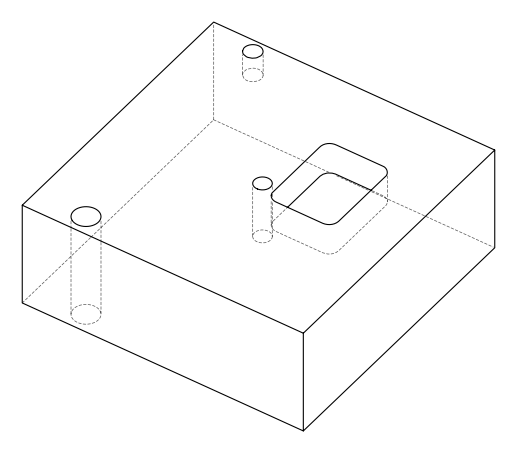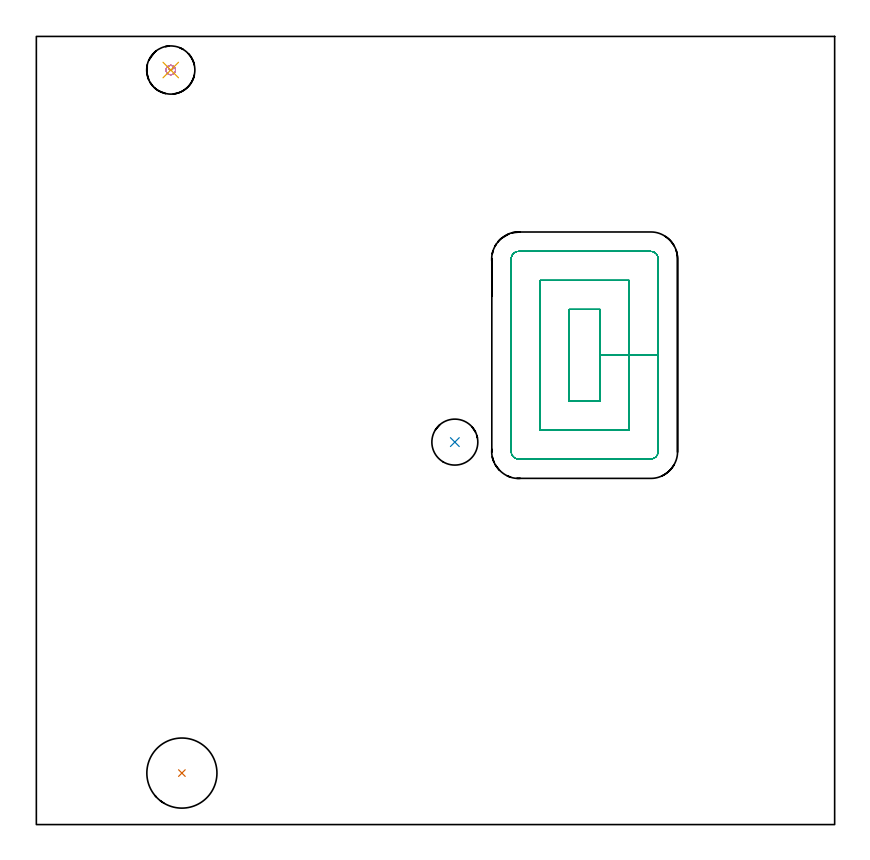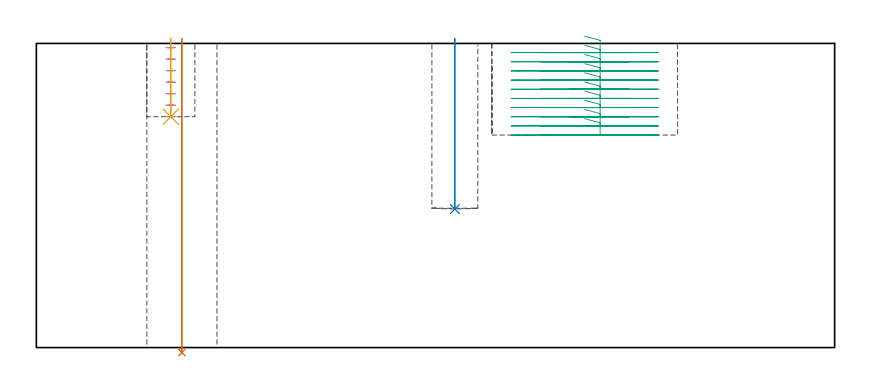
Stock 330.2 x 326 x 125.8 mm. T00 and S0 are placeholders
(PLAN: 5 operations, 3 tool changes, 14.8 min)
(1 INDEXABLE_INSERT_DRILL_THROUGH_HOLE_FROM_SOLID | STEP1HOLE | NXT0302_029 | 0.52 min | 83049 mm3)
(2 INDEXABLE_INSERT_DRILL_BLIND_HOLE_FROM_SOLID | STEP1POCKET | NXT0302_009 | 0.28 min | 19330 mm3)
(3 MILL_RECTANGULAR_POCKET | POCKET_RECTANGULAR_STRAIGHT | NXT0201_012 | Follow Part, ap 4, ae 75% | 13.33 min | 292635 mm3)
(4 MILL_BLIND_HOLE_FROM_SOLID_MATERIAL | STEP1POCKET_1 | NXT0201_012 | Spiral | 0.52 min | 9420 mm3)
(5 BORE_BLIND_HOLE | STEP1POCKET_1 | UGT0332_076 | 0.13 min | 0 mm3)
(TOOL NXT0302_029 | Index. Insert Drill 29mm [880-D2900L32-05] | D29 PA176 FL145 Z2)
(TOOL NXT0302_009 | Index. Insert Drill 19mm [880-D1900L25-05] | D19 PA176 FL95 Z2)
(TOOL NXT0201_012 | ENDMILL 16mm [2P460-1600-NA 1630] | D16 FL38 Z6)
(TOOL UGT0332_076 | 19.75 mm Rough Boring Bar | D19.75)
(OP 1 INDEXABLE_INSERT_DRILL_THROUGH_HOLE_FROM_SOLID)
G17 G21 G94 G90
T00 M6
G54
G17 G0 G90 X60.2 Y21.3 S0 M3
G43 Z135.8 H1
G94 G81 G98 Z-2.006 F250. R127.8
G80
M5
M2
(OP 2 INDEXABLE_INSERT_DRILL_BLIND_HOLE_FROM_SOLID)
G17 G21 G94 G90
T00 M6
G54
G17 G0 G90 X173.1 Y158.2 S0 M3
G43 Z135.8 H1
G94 G81 G98 Z57.3 F250. R127.8
G80
M5
M2
(OP 3 MILL_RECTANGULAR_POCKET)
G17 G21 G94 G90
T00 M6
G54
G17 G0 G90 X226.809 Y175.2 S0 M3
G43 Z135.8 H1
Z128.8
G94 G1 X233.2 Z127.088 F250.
Y194.15 Z122.01
Y213.1 F500.
X220.4
Y175.2
X233.2
Y194.15
X245.2
Y225.1
X208.4
Y163.2
X245.2
Y194.15
X257.2
Y234.
G3 X254.1 Y237.1 R3.1
G1 X199.5
G3 X196.4 Y234. R3.1
G1 Y154.3
G3 X199.5 Y151.2 R3.1
G1 X254.1
G3 X257.2 Y154.3 R3.1
G1 Y194.15
Y195.15
G0 X226.809 Y175.2 Z125.01
G1 X233.2 Z123.298 F250.
Y194.15 Z118.22
Y213.1 F500.
X220.4
Y175.2
X233.2
Y194.15
X245.2
Y225.1
X208.4
Y163.2
X245.2
Y194.15
X257.2
Y234.
G3 X254.1 Y237.1 R3.1
G1 X199.5
G3 X196.4 Y234. R3.1
G1 Y154.3
G3 X199.5 Y151.2 R3.1
G1 X254.1
G3 X257.2 Y154.3 R3.1
G1 Y194.15
Y195.15
G0 X226.809 Y175.2 Z121.22
G1 X233.2 Z119.508 F250.
Y194.15 Z114.43
Y213.1 F500.
X220.4
Y175.2
X233.2
Y194.15
X245.2
Y225.1
X208.4
Y163.2
X245.2
Y194.15
X257.2
Y234.
G3 X254.1 Y237.1 R3.1
G1 X199.5
G3 X196.4 Y234. R3.1
G1 Y154.3
G3 X199.5 Y151.2 R3.1
G1 X254.1
G3 X257.2 Y154.3 R3.1
G1 Y194.15
Y195.15
G0 X226.809 Y175.2 Z117.43
G1 X233.2 Z115.718 F250.
Y194.15 Z110.64
Y213.1 F500.
X220.4
Y175.2
X233.2
Y194.15
X245.2
Y225.1
X208.4
Y163.2
X245.2
Y194.15
X257.2
Y234.
G3 X254.1 Y237.1 R3.1
G1 X199.5
G3 X196.4 Y234. R3.1
G1 Y154.3
G3 X199.5 Y151.2 R3.1
G1 X254.1
G3 X257.2 Y154.3 R3.1
G1 Y194.15
Y195.15
G0 X226.809 Y175.2 Z113.64
G1 X233.2 Z111.928 F250.
Y194.15 Z106.85
Y213.1 F500.
X220.4
Y175.2
X233.2
Y194.15
X245.2
Y225.1
X208.4
Y163.2
X245.2
Y194.15
X257.2
Y234.
G3 X254.1 Y237.1 R3.1
G1 X199.5
G3 X196.4 Y234. R3.1
G1 Y154.3
G3 X199.5 Y151.2 R3.1
G1 X254.1
G3 X257.2 Y154.3 R3.1
G1 Y194.15
Y195.15
G0 X226.809 Y175.2 Z109.85
G1 X233.2 Z108.138 F250.
Y194.15 Z103.06
Y213.1 F500.
X220.4
Y175.2
X233.2
Y194.15
X245.2
Y225.1
X208.4
Y163.2
X245.2
Y194.15
X257.2
Y234.
G3 X254.1 Y237.1 R3.1
G1 X199.5
G3 X196.4 Y234. R3.1
G1 Y154.3
G3 X199.5 Y151.2 R3.1
G1 X254.1
G3 X257.2 Y154.3 R3.1
G1 Y194.15
Y195.15
G0 X226.809 Y175.2 Z106.06
G1 X233.2 Z104.348 F250.
Y194.15 Z99.27
Y213.1 F500.
X220.4
Y175.2
X233.2
Y194.15
X245.2
Y225.1
X208.4
Y163.2
X245.2
Y194.15
X257.2
Y234.
G3 X254.1 Y237.1 R3.1
G1 X199.5
G3 X196.4 Y234. R3.1
G1 Y154.3
G3 X199.5 Y151.2 R3.1
G1 X254.1
G3 X257.2 Y154.3 R3.1
G1 Y194.15
Y195.15
G0 X226.809 Y175.2 Z102.27
G1 X233.2 Z100.558 F250.
Y194.15 Z95.48
Y213.1 F500.
X220.4
Y175.2
X233.2
Y194.15
X245.2
Y225.1
X208.4
Y163.2
X245.2
Y194.15
X257.2
Y234.
G3 X254.1 Y237.1 R3.1
G1 X199.5
G3 X196.4 Y234. R3.1
G1 Y154.3
G3 X199.5 Y151.2 R3.1
G1 X254.1
G3 X257.2 Y154.3 R3.1
G1 Y194.15
Y195.15
G0 X226.809 Y175.2 Z98.48
G1 X233.2 Z96.768 F250.
Y194.15 Z91.69
Y213.1 F500.
X220.4
Y175.2
X233.2
Y194.15
X245.2
Y225.1
X208.4
Y163.2
X245.2
Y194.15
X257.2
Y234.
G3 X254.1 Y237.1 R3.1
G1 X199.5
G3 X196.4 Y234. R3.1
G1 Y154.3
G3 X199.5 Y151.2 R3.1
G1 X254.1
G3 X257.2 Y154.3 R3.1
G1 Y194.15
Y195.15
G0 X226.809 Y175.2 Z94.69
G1 X233.2 Z92.978 F250.
Y194.15 Z87.9
Y213.1 F500.
X220.4
Y175.2
X233.2
Y194.15
X245.2
Y225.1
X208.4
Y163.2
X245.2
Y194.15
X257.2
Y234.
G3 X254.1 Y237.1 R3.1
G1 X199.5
G3 X196.4 Y234. R3.1
G1 Y154.3
G3 X199.5 Y151.2 R3.1
G1 X254.1
G3 X257.2 Y154.3 R3.1
G1 Y194.15
Y195.15
G0 Z135.8
M5
M2
(OP 4 MILL_BLIND_HOLE_FROM_SOLID_MATERIAL)
G17 G21 G94 G90
T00 M6
G54
G17 G0 G90 X55.6 Y312.1 S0 M3
G43 Z135.8 H1
Z124.043
G94 G3 X56.575 Y313.075 R0.975 F250.
X55.6 Y314.05 R0.975
X53.65 Y312.1 R1.95
X55.6 Y314.05 R-1.95
X54.625 Y313.075 R0.975
X55.6 Y312.1 R0.975
G0 Z119.286
G3 X56.575 Y313.075 R0.975
X55.6 Y314.05 R0.975
X53.65 Y312.1 R1.95
X55.6 Y314.05 R-1.95
X54.625 Y313.075 R0.975
X55.6 Y312.1 R0.975
G0 Z114.529
G3 X56.575 Y313.075 R0.975
X55.6 Y314.05 R0.975
X53.65 Y312.1 R1.95
X55.6 Y314.05 R-1.95
X54.625 Y313.075 R0.975
X55.6 Y312.1 R0.975
G0 Z109.771
G3 X56.575 Y313.075 R0.975
X55.6 Y314.05 R0.975
X53.65 Y312.1 R1.95
X55.6 Y314.05 R-1.95
X54.625 Y313.075 R0.975
X55.6 Y312.1 R0.975
G0 Z105.014
G3 X56.575 Y313.075 R0.975
X55.6 Y314.05 R0.975
X53.65 Y312.1 R1.95
X55.6 Y314.05 R-1.95
X54.625 Y313.075 R0.975
X55.6 Y312.1 R0.975
G0 Z100.257
G3 X56.575 Y313.075 R0.975
X55.6 Y314.05 R0.975
X53.65 Y312.1 R1.95
X55.6 Y314.05 R-1.95
X54.625 Y313.075 R0.975
X55.6 Y312.1 R0.975
G0 Z95.5
G3 X56.575 Y313.075 R0.975
X55.6 Y314.05 R0.975
X53.65 Y312.1 R1.95
X55.6 Y314.05 R-1.95
X54.625 Y313.075 R0.975
X55.6 Y312.1 R0.975
G0 Z135.8
M5
M2
(OP 5 BORE_BLIND_HOLE)
G17 G21 G94 G90
T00 M6
G54
G17 G0 G90 X55.6 Y312.1 S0 M3
G43 Z135.8 H0
G94 G85 G98 Z95.5 F250. R127.8
G80
M5
M2
